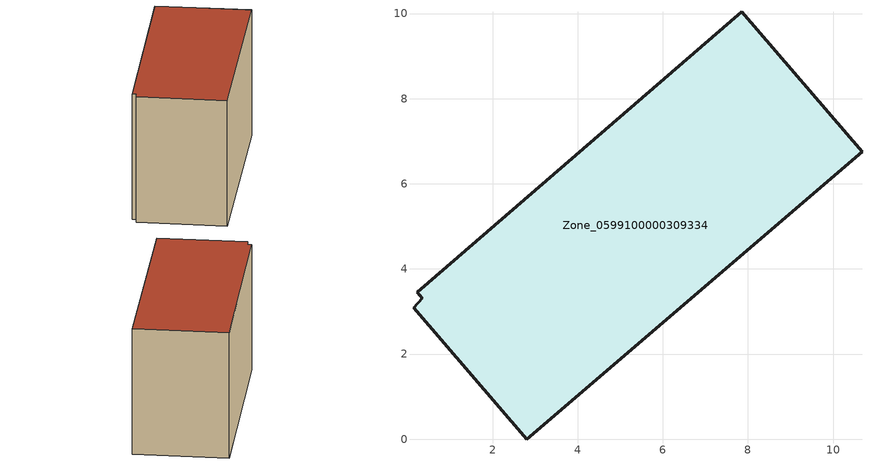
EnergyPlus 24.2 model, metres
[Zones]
Zone_0599100000309334
 floor ground (C_G): 10.68,6.75 2.8,0 0.14,3.09 0.35,3.31 0.23,3.45 7.85,10.04 z0
 wall outside (C_F): 10.68,6.75 7.85,10.04 0.23,3.45 0.35,3.31 0.14,3.09 2.8,0 10.68,6.75 z0:6.06
 roof outside (C_R): 2.8,0 10.68,6.75 7.85,10.04 0.23,3.45 0.35,3.31 0.14,3.09 z6.06
[BUILDING]
Pand.0599100000309334: North Axis=0; Terrain=City; Loads Convergence Tolerance Value=0.04; Temperature Convergence Tolerance Value=0.4; Solar Distribution=FullExterior; Maximum Number of Warmup Days=25; Minimum Number of Warmup Days=1
[Site:Location]
Rotterdam.The.Hague.AP_ZH_NLD Design_Conditions: Latitude=51.96; Longitude=4.45; Time Zone=1; Elevation=-4.5
[SITE:GROUNDTEMPERATURE:BUILDINGSURFACE]
18, 18, 18, 18, 18, 18, 18, 18, 18, 18, 18, 18
[MATERIAL] Thermal Absorptance=0.9; Solar Absorptance=0.7; Visible Absorptance=0.7
Name | Roughness | Thickness | Conductivity | Density | Specific Heat
G.TI.1946 | MediumSmooth | 0.15 | 1 | 540 | 1210
F.TI.1946 | Rough | 0.3 | 0.857143 | 1920 | 840
R.TI.1946 | MediumRough | 0.2 | 0.1 | 1500 | 1000
[CONSTRUCTION]
C_G: G.TI.1946
C_F: F.TI.1946
C_R: R.TI.1946
[ZONE]
Zone_0599100000309334: Type=1; Multiplier=1; Ceiling Height=Autocalculate; Volume=Autocalculate; Floor Area=autocalculate; Part of Total Floor Area=Yes
[ZONEINFILTRATION:DESIGNFLOWRATE]
Infil_Zone_0599100000309334: Zone or ZoneList or Space or SpaceList=Zone_0599100000309334; Schedule=AlwaysOn; Design Flow Rate Calculation Method=Flow/Area; Flow Rate per Floor Area=0.003; Constant Term Coefficient=1; Temperature Term Coefficient=0; Velocity Term Coefficient=0; Velocity Squared Term Coefficient=0
[HVACTEMPLATE:ZONE:IDEALLOADSAIRSYSTEM]
Zone_0599100000309334: Maximum Heating Supply Air Temperature=50; Minimum Cooling Supply Air Temperature=13; Maximum Heating Supply Air Humidity Ratio=0.0156; Minimum Cooling Supply Air Humidity Ratio=0.0077; Heating Limit=NoLimit; Cooling Limit=NoLimit; Dehumidification Control Type=ConstantSensibleHeatRatio; Cooling Sensible Heat Ratio=0.7; Dehumidification Setpoint=60; Humidification Control Type=None; Humidification Setpoint=30; Outdoor Air Method=None; Outdoor Air Flow Rate per Person=0.00944; Outdoor Air Flow Rate per Zone Floor Area=0; Outdoor Air Flow Rate per Zone=0; Demand Controlled Ventilation Type=None; Outdoor Air Economizer Type=NoEconomizer; Heat Recovery Type=None; Sensible Heat Recovery Effectiveness=0.7; Latent Heat Recovery Effectiveness=0.65
[ZONECONTROL:THERMOSTAT]
ThermostatControl_Zone_0599100000309334: Zone or ZoneList=Zone_0599100000309334; Control Type Schedule=DualSetpointControlType; Control 1=Thermostat_Zone_0599100000309334; Temperature Difference Between Cutout And Setpoint=0
[THERMOSTATSETPOINT:DUALSETPOINT]
Thermostat_Zone_0599100000309334: Heating Setpoint Temperature Schedule=HeatingSetpoint_Zone_0599100000309334; Cooling Setpoint Temperature Schedule=CoolingSetpoint_Zone_0599100000309334
[SCHEDULE:COMPACT]
HeatingSetpoint_Zone_0599100000309334: Through: 12/31, For: AllDays, Until: 24:00, 21
CoolingSetpoint_Zone_0599100000309334: Through: 12/31, For: AllDays, Until: 24:00, 24
DualSetpointControlType: Through: 12/31, For: AllDays, Until: 24:00, 4
AlwaysOn: Through: 12/31, For: AllDays, Until: 24:00, 1
